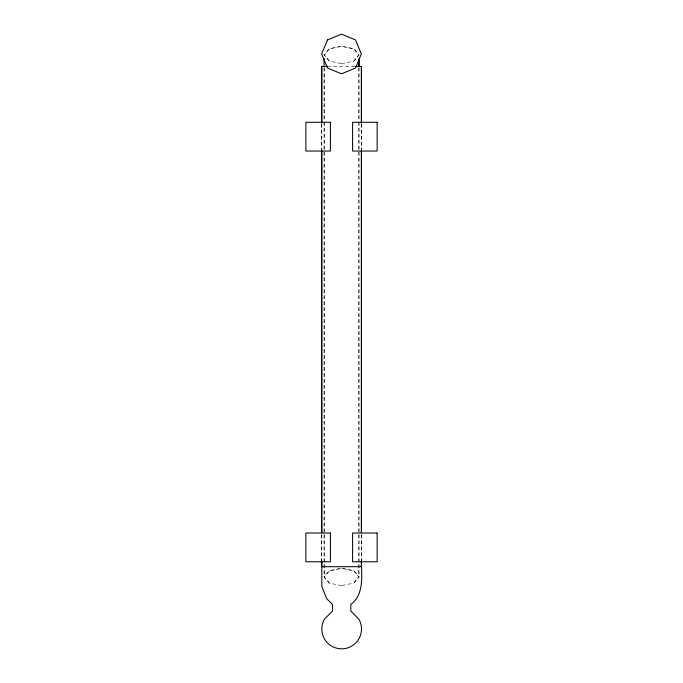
<?xml version="1.0" encoding="UTF-8"?>
<svg xmlns="http://www.w3.org/2000/svg" width="683" height="683" viewBox="0 0 683 683"><rect width="100%" height="100%" fill="white"/><g stroke="black" fill="none" stroke-linecap="round" stroke-linejoin="round"><path stroke-width="0.51" stroke-dasharray="3.42 2.56" d="M353.666 61.086L358.754 54.947L353.666 48.809L341.389 46.265L329.121 48.809L324.032 54.947L329.121 61.086L341.756 63.63M341.756 585.621L329.121 583.077L324.032 576.939L329.121 570.8L341.389 568.256L353.666 570.8L358.754 576.939L353.666 583.077M329.479 583.077L324.399 576.939L329.479 570.8L341.756 568.256L354.033 570.8L359.113 576.939L354.033 583.077L341.389 585.621M341.389 63.63L354.033 61.086L359.113 54.947L354.033 48.809L341.756 46.265L329.479 48.809L324.399 54.947L329.479 61.086M327.473 66.43L355.681 66.43M361.486 124.033L361.486 149.637M361.486 534.704L361.486 561.366M361.341 124.033L361.341 149.637M361.341 534.704L361.341 561.366M359.113 67.728L359.113 120.993M359.113 122.061L359.113 576.939M358.754 67.728L358.754 120.993M358.754 122.061L358.754 576.939M324.399 67.728L324.399 120.993M324.399 122.061L324.399 576.939M324.032 67.728L324.032 120.993M324.032 122.061L324.032 576.939M321.813 124.033L321.813 149.637M321.813 534.704L321.813 561.366M321.659 124.033L321.659 149.637M321.659 534.704L321.659 561.366"/><path stroke-width="1.02" d="M361.486 561.366C361.495 576.221 364.295 594.312 350.797 604.472L350.797 611.08L358.831 619.088A19.841 19.841 0 0 1 341.654 648.85A19.841 19.841 0 0 1 324.468 619.088L332.501 611.08L332.501 604.472L326.756 598.752L321.813 586.543L321.813 561.366M327.618 66.43L321.659 66.43L321.659 122.966M355.681 66.43L361.486 66.43L361.486 122.966M321.813 566.702L361.486 566.702M361.486 150.704L361.486 532.569M361.341 66.43L361.341 122.966M361.341 150.704L361.341 532.569M361.341 561.366L361.341 566.702M359.113 58.14L359.113 66.661M358.754 60.275L358.754 66.661M324.032 58.14L324.032 66.661M321.813 66.43L321.813 122.966M321.813 150.704L321.813 532.569M321.659 150.704L321.659 532.569M321.659 561.366L321.659 566.702M327.473 39.964L321.659 53.991L327.473 68.018L341.5 73.824L355.527 68.018L361.341 53.991L355.527 39.964L341.5 34.15L327.473 39.964M330.401 122.291L305.873 122.291L305.873 151.045L330.401 151.045L330.401 122.291M377.127 122.291L352.599 122.291L352.599 151.045L377.127 151.045L377.127 122.291M330.401 533.022L305.873 533.022L305.873 561.776L330.401 561.776L330.401 533.022M377.127 533.022L352.599 533.022L352.599 561.776L377.127 561.776L377.127 533.022"/></g></svg>
